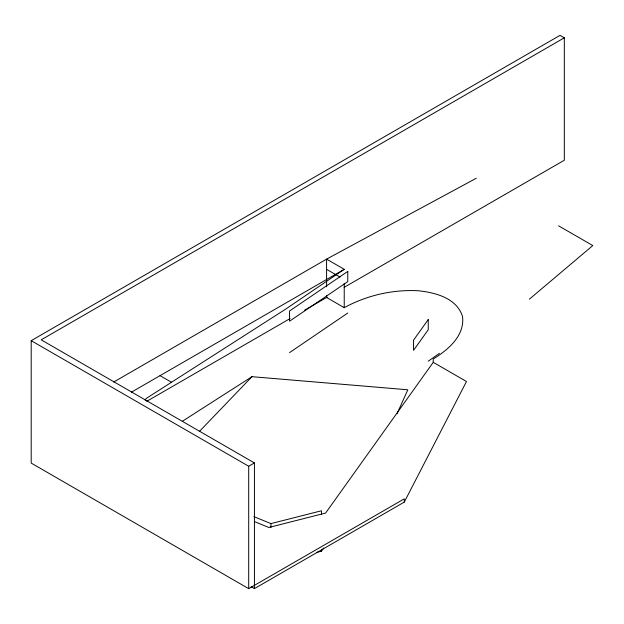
<?xml version="1.0" encoding="UTF-8"?>
<svg xmlns="http://www.w3.org/2000/svg" width="624" height="624" viewBox="0 0 624 624"><rect width="100%" height="100%" fill="white"/><g stroke="black" fill="none" stroke-linecap="round" stroke-linejoin="round"><path stroke-width="0.94" d="M397.043 413.759L407.823 389.782L251.971 376.685L182.395 421.255M251.066 586.677L254.428 588.619L404.282 502.102L466.479 381.514L433.243 362.318L433.204 359.034C448.016 349.877 464.958 335.798 462.524 316.423C456.573 297.905 435.256 292.516 418.041 290.737C392.449 289.458 366.717 295.386 344.23 307.671L326.586 297.484L326.586 295.542M145.236 400.195L146.156 398.502L285.574 309.184L344.23 269.311L326.586 259.124L113.724 382.021M316.797 552.357L321.477 551.164L323.739 548.005M199.618 431.231L251.971 376.685M529.394 299.169L592.8 245.575L558.597 225.826M428.236 361.195L439.444 353.309M289.552 352.615L347.771 313.037M433.243 362.318L325.603 513.061L268.827 527.475L254.553 521.648M404.282 502.102L404.282 498.841L248.703 588.658L31.2 463.086L31.2 340.665L560.04 35.342L564.322 37.807L564.322 160.228L344.105 287.368M564.322 37.807L41.2 339.83L254.428 462.938L254.428 588.619M131.368 392.207L344.23 269.311M146.671 401.357L290.105 318.544M304.637 310.159L327.233 297.11M31.2 340.665L248.703 466.245L254.428 462.938M476.237 178.277L326.586 259.124L326.586 286.798M253.906 516.641L270.941 523.598L321.477 510.767L321.477 514.613M326.586 269.326L340.033 277.087M160.04 375.656L171.499 382.262M344.23 283.397L344.23 307.671M321.477 549.245L321.477 551.164M270.941 523.598L270.941 527.444M248.703 466.245L248.703 588.658M428.236 319.566L413.54 340.15L413.54 350.353L428.236 329.768L428.236 319.566M347.771 271.417L289.552 310.986L289.552 321.188L347.771 281.619L347.771 271.417"/></g></svg>
